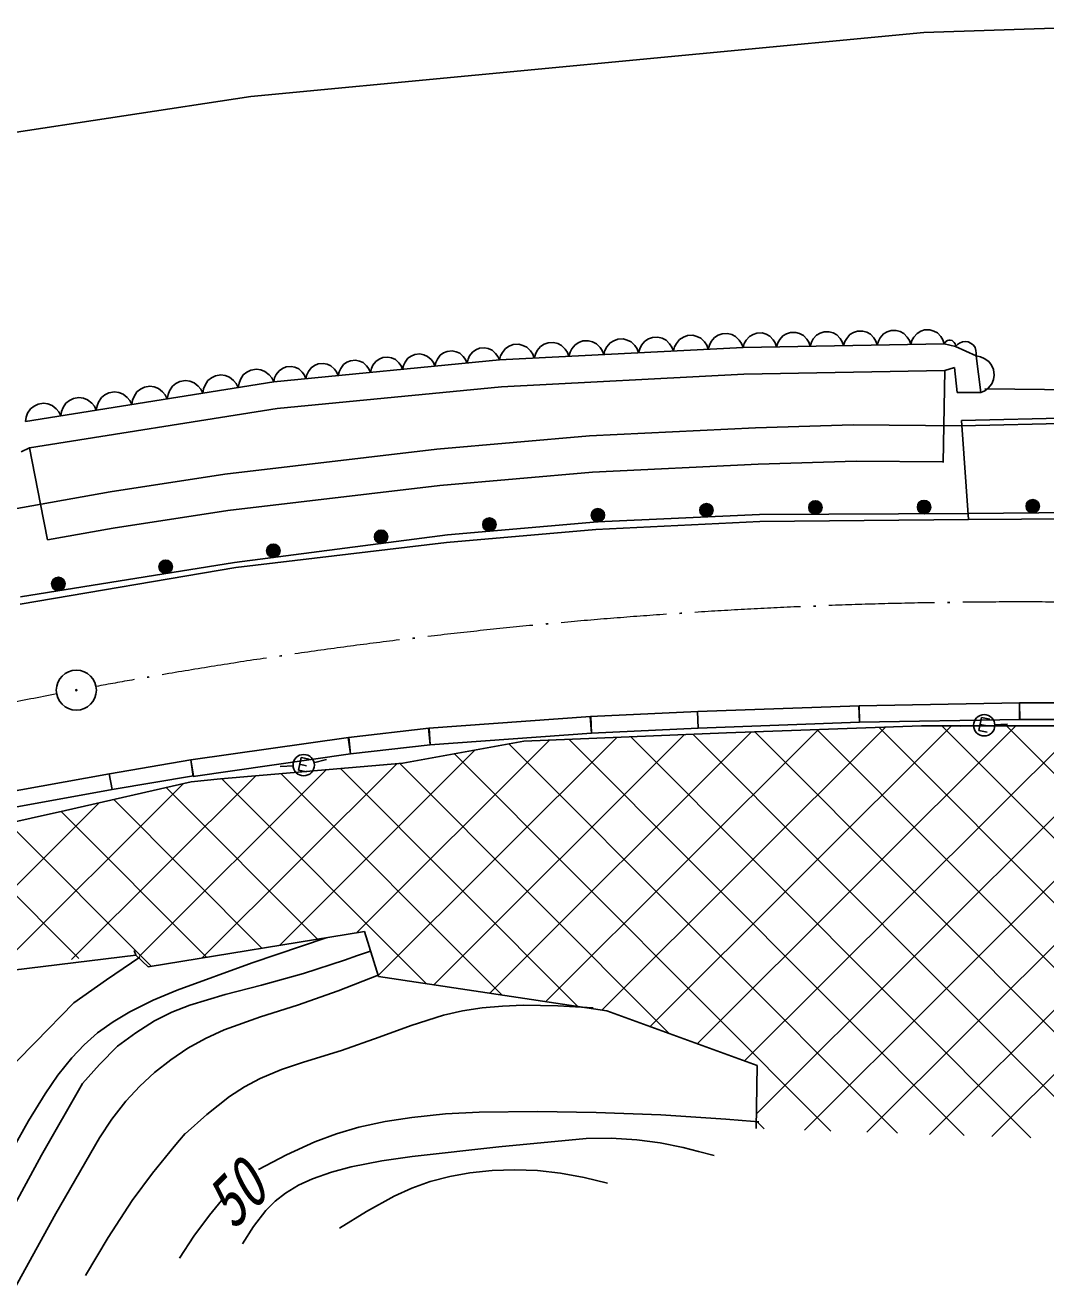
# Model space of a CAD drawing. Units: millimetres, scale not verified. Extents: x 40000 to 680000, y 20000 to 380000.
# Drawn here: x 361592 to 399631, y 270765 to 317894 of the extents above; entities that cross this region are included whole.
import ezdxf
from ezdxf.enums import TextEntityAlignment as Align

# ---------------------------------------------------------------- set-up
doc = ezdxf.new("R2010")
doc.units = ezdxf.units.MM
doc.header["$LTSCALE"] = 1000
doc.linetypes.add('CHAIN', pattern=[18.5, 12, -1.5, 3.5, -1.5])
for name, color, linetype, lineweight in [('M-BGD', 7, 'Continuous', 25), ('M-BMK', 2, 'CHAIN', 13), ('M-BMK-SRVR', 3, 'Continuous', 25)]:
    doc.layers.add(name, color=color, linetype=linetype, lineweight=lineweight)
doc.styles.add('ＭＳ ゴシック', font='')
doc.styles.get('ＭＳ ゴシック').set_extended_font_data('MS Gothic')

msp = doc.modelspace()

# ---------------------------------------------------------------- linework, layer by layer
at = {"layer": 'M-BGD'}
for p, q in [((402963, 317894), (395092, 317627)), ((370004, 315242), (395092, 317627)), ((352873, 312637), (370004, 315242)), ((387570, 306394), (387420, 306338)), ((387771, 306404), (387570, 306394)), ((387926, 306364), (387771, 306404)), ((388073, 306293), (387926, 306364)), ((388720, 306373), (388584, 306295)), ((388866, 306422), (388720, 306373)), ((389060, 306426), (388866, 306422)), ((389208, 306382), (389060, 306426)), ((389347, 306309), (389208, 306382)), ((389970, 306396), (389834, 306318)), ((390116, 306446), (389970, 306396)), ((390310, 306449), (390116, 306446)), ((390458, 306405), (390310, 306449)), ((390597, 306333), (390458, 306405)), ((391084, 306342), (390965, 306202)), ((391220, 306419), (391084, 306342)), ((391366, 306469), (391220, 306419)), ((391560, 306472), (391366, 306469)), ((391708, 306428), (391560, 306472)), ((391847, 306356), (391708, 306428)), ((391971, 306221), (391847, 306356)), ((392334, 306365), (392215, 306225)), ((392471, 306442), (392334, 306365)), ((392617, 306492), (392471, 306442)), ((392810, 306496), (392617, 306492)), ((392958, 306451), (392810, 306496)), ((393097, 306379), (392958, 306451)), ((393222, 306244), (393097, 306379)), ((393585, 306388), (393465, 306248)), ((393721, 306466), (393585, 306388)), ((393867, 306515), (393721, 306466)), ((394061, 306519), (393867, 306515)), ((394208, 306475), (394061, 306519)), ((394347, 306402), (394208, 306475)), ((394472, 306267), (394347, 306402)), ((394835, 306411), (394715, 306271)), ((394971, 306489), (394835, 306411)), ((395117, 306538), (394971, 306489)), ((395311, 306542), (395117, 306538)), ((395458, 306498), (395311, 306542)), ((395597, 306425), (395458, 306498)), ((395722, 306290), (395597, 306425)), ((378708, 305876), (378521, 305858)), ((378853, 305844), (378708, 305876)), ((379264, 305420), (388348, 305888)), ((388348, 305888), (379264, 305420)), ((379634, 305937), (379496, 305852)), ((379784, 305993), (379634, 305937)), ((379986, 306004), (379784, 305993)), ((380141, 305963), (379986, 306004)), ((380287, 305892), (380141, 305963)), ((380421, 305756), (380287, 305892)), ((380793, 305918), (380674, 305769)), ((380932, 306004), (380793, 305918)), ((381082, 306060), (380932, 306004)), ((381283, 306071), (381082, 306060)), ((381438, 306030), (381283, 306071)), ((381585, 305959), (381438, 306030)), ((381719, 305823), (381585, 305959)), ((382091, 305985), (381972, 305836)), ((382230, 306070), (382091, 305985)), ((382380, 306127), (382230, 306070)), ((382581, 306137), (382380, 306127)), ((382736, 306096), (382581, 306137)), ((382883, 306026), (382736, 306096)), ((383016, 305890), (382883, 306026)), ((383101, 305767), (383016, 305890)), ((383269, 305903), (383201, 305772)), ((383389, 306052), (383269, 305903)), ((383527, 306137), (383389, 306052)), ((383677, 306194), (383527, 306137)), ((383878, 306204), (383677, 306194)), ((384033, 306163), (383878, 306204)), ((384180, 306093), (384033, 306163)), ((384314, 305957), (384180, 306093)), ((384398, 305834), (384314, 305957)), ((384567, 305970), (384499, 305839)), ((384686, 306119), (384567, 305970)), ((384825, 306204), (384686, 306119)), ((384975, 306260), (384825, 306204)), ((385176, 306271), (384975, 306260)), ((385331, 306230), (385176, 306271)), ((385478, 306160), (385331, 306230)), ((385612, 306023), (385478, 306160)), ((385696, 305901), (385612, 306023)), ((385752, 305754), (385696, 305901)), ((385797, 305906), (385752, 305754)), ((385865, 306036), (385797, 305906)), ((385984, 306186), (385865, 306036)), ((386123, 306271), (385984, 306186)), ((386273, 306327), (386123, 306271)), ((386474, 306338), (386273, 306327)), ((386629, 306297), (386474, 306338)), ((386775, 306226), (386629, 306297)), ((386909, 306090), (386775, 306226)), ((386994, 305968), (386909, 306090)), ((387050, 305821), (386994, 305968)), ((387094, 305973), (387050, 305821)), ((387162, 306103), (387094, 305973)), ((387282, 306252), (387162, 306103)), ((387420, 306338), (387282, 306252)), ((388207, 306157), (388073, 306293)), ((388291, 306034), (388207, 306157)), ((388348, 305888), (388291, 306034)), ((388395, 306032), (388348, 305888)), ((388348, 305888), (395849, 306027)), ((395849, 306027), (388348, 305888)), ((388465, 306156), (388395, 306032)), ((388584, 306295), (388465, 306156)), ((389471, 306174), (389347, 306309)), ((389548, 306054), (389471, 306174)), ((389598, 305911), (389548, 306054)), ((389645, 306055), (389598, 305911)), ((389715, 306179), (389645, 306055)), ((389834, 306318), (389715, 306179)), ((390721, 306197), (390597, 306333)), ((390798, 306077), (390721, 306197)), ((390848, 305934), (390798, 306077)), ((390895, 306079), (390848, 305934)), ((390965, 306202), (390895, 306079)), ((392049, 306100), (391971, 306221)), ((392098, 305957), (392049, 306100)), ((392145, 306102), (392098, 305957)), ((392215, 306225), (392145, 306102)), ((393299, 306123), (393222, 306244)), ((393348, 305980), (393299, 306123)), ((393396, 306125), (393348, 305980)), ((393465, 306248), (393396, 306125)), ((394549, 306146), (394472, 306267)), ((394598, 306004), (394549, 306146)), ((394646, 306148), (394598, 306004)), ((394715, 306271), (394646, 306148)), ((395799, 306170), (395722, 306290)), ((395849, 306027), (395799, 306170)), ((395878, 306071), (395849, 306027)), ((396272, 305918), (395849, 306027)), ((396272, 305918), (395849, 306027)), ((395913, 306106), (395878, 306071)), ((395966, 306142), (395913, 306106)), ((396019, 306155), (395966, 306142)), ((396073, 306158), (396019, 306155)), ((396139, 306141), (396073, 306158)), ((396184, 306113), (396139, 306141)), ((396224, 306076), (396184, 306113)), ((396253, 306018), (396224, 306076)), ((396268, 305971), (396253, 306018)), ((396272, 305918), (396268, 305971)), ((396342, 305992), (396272, 305918)), ((397033, 305573), (396272, 305918)), ((397033, 305573), (396272, 305918)), ((396419, 306046), (396342, 305992)), ((396531, 306096), (396419, 306046)), ((396636, 306104), (396531, 306096)), ((396738, 306092), (396636, 306104)), ((396856, 306039), (396738, 306092)), ((396933, 305970), (396856, 306039)), ((396996, 305886), (396933, 305970)), ((397032, 305769), (396996, 305886)), ((370853, 304605), (379264, 305420)), ((379264, 305420), (370853, 304605)), ((373901, 305410), (373715, 305392)), ((374047, 305379), (373901, 305410)), ((374780, 305450), (374655, 305365)), ((374917, 305509), (374780, 305450)), ((375103, 305527), (374917, 305509)), ((375248, 305495), (375103, 305527)), ((375388, 305436), (375248, 305495)), ((375518, 305315), (375388, 305436)), ((375856, 305481), (375752, 305338)), ((375981, 305566), (375856, 305481)), ((376118, 305625), (375981, 305566)), ((376304, 305643), (376118, 305625)), ((376450, 305612), (376304, 305643)), ((376589, 305552), (376450, 305612)), ((376719, 305431), (376589, 305552)), ((376803, 305321), (376719, 305431)), ((376953, 305454), (376896, 305330)), ((377058, 305598), (376953, 305454)), ((377183, 305683), (377058, 305598)), ((377320, 305741), (377183, 305683)), ((377506, 305759), (377320, 305741)), ((377652, 305728), (377506, 305759)), ((377791, 305669), (377652, 305728)), ((377921, 305548), (377791, 305669)), ((378004, 305438), (377921, 305548)), ((378063, 305304), (378004, 305438)), ((378097, 305447), (378063, 305304)), ((378155, 305571), (378097, 305447)), ((378259, 305714), (378155, 305571)), ((378385, 305799), (378259, 305714)), ((378521, 305858), (378385, 305799)), ((378992, 305785), (378853, 305844)), ((379122, 305664), (378992, 305785)), ((379206, 305554), (379122, 305664)), ((379264, 305420), (379206, 305554)), ((379308, 305572), (379264, 305420)), ((379377, 305702), (379308, 305572)), ((379496, 305852), (379377, 305702)), ((380506, 305634), (380421, 305756)), ((380562, 305487), (380506, 305634)), ((380606, 305639), (380562, 305487)), ((380674, 305769), (380606, 305639)), ((381803, 305700), (381719, 305823)), ((381860, 305554), (381803, 305700)), ((381904, 305706), (381860, 305554)), ((381972, 305836), (381904, 305706)), ((383157, 305621), (383101, 305767)), ((383201, 305772), (383157, 305621)), ((384455, 305687), (384398, 305834)), ((384499, 305839), (384455, 305687)), ((397044, 305674), (397032, 305769)), ((397033, 305573), (397044, 305674)), ((397214, 304202), (397033, 305573)), ((397198, 305539), (397033, 305573)), ((397214, 304202), (397033, 305573)), ((397342, 305478), (397198, 305539)), ((397511, 305364), (397342, 305478)), ((369853, 304965), (369720, 304862)), ((370001, 305039), (369853, 304965)), ((370206, 305072), (370001, 305039)), ((370369, 305047), (370206, 305072)), ((370527, 304991), (370369, 305047)), ((370679, 304866), (370527, 304991)), ((371050, 305016), (370945, 304872)), ((371175, 305101), (371050, 305016)), ((371312, 305159), (371175, 305101)), ((371498, 305177), (371312, 305159)), ((371644, 305146), (371498, 305177)), ((371783, 305087), (371644, 305146)), ((371913, 304966), (371783, 305087)), ((371996, 304856), (371913, 304966)), ((372147, 304989), (372089, 304865)), ((372251, 305132), (372147, 304989)), ((372377, 305217), (372251, 305132)), ((372513, 305276), (372377, 305217)), ((372700, 305294), (372513, 305276)), ((372845, 305262), (372700, 305294)), ((372984, 305203), (372845, 305262)), ((373114, 305082), (372984, 305203)), ((373198, 304972), (373114, 305082)), ((373256, 304838), (373198, 304972)), ((373291, 304981), (373256, 304838)), ((373349, 305105), (373291, 304981)), ((373453, 305248), (373349, 305105)), ((373578, 305333), (373453, 305248)), ((373715, 305392), (373578, 305333)), ((374186, 305319), (374047, 305379)), ((374316, 305199), (374186, 305319)), ((374399, 305088), (374316, 305199)), ((374458, 304955), (374399, 305088)), ((374493, 305097), (374458, 304955)), ((374550, 305221), (374493, 305097)), ((374655, 305365), (374550, 305221)), ((375601, 305205), (375518, 305315)), ((375659, 305071), (375601, 305205)), ((375694, 305214), (375659, 305071)), ((375752, 305338), (375694, 305214)), ((376861, 305187), (376803, 305321)), ((376896, 305330), (376861, 305187)), ((388383, 304888), (395867, 305027)), ((395867, 305027), (395835, 302974)), ((395867, 305027), (396226, 305140)), ((396226, 305140), (396329, 304203)), ((397613, 305224), (397511, 305364)), ((397686, 305070), (397613, 305224)), ((397714, 304857), (397686, 305070)), ((361595, 303129), (370853, 304605)), ((367208, 304543), (367075, 304440)), ((367356, 304617), (367208, 304543)), ((367561, 304650), (367356, 304617)), ((367724, 304625), (367561, 304650)), ((367882, 304569), (367724, 304625)), ((368034, 304444), (367882, 304569)), ((368292, 304485), (368237, 304344)), ((368398, 304651), (368292, 304485)), ((368531, 304754), (368398, 304651)), ((368678, 304828), (368531, 304754)), ((368883, 304861), (368678, 304828)), ((369046, 304836), (368883, 304861)), ((369205, 304780), (369046, 304836)), ((369357, 304655), (369205, 304780)), ((369457, 304539), (369357, 304655)), ((369531, 304395), (369457, 304539)), ((369559, 304555), (369531, 304395)), ((369615, 304696), (369559, 304555)), ((369720, 304862), (369615, 304696)), ((370779, 304750), (370679, 304866)), ((370853, 304605), (370779, 304750)), ((370888, 304748), (370853, 304605)), ((370945, 304872), (370888, 304748)), ((372055, 304722), (371996, 304856)), ((372089, 304865), (372055, 304722)), ((379338, 304423), (388383, 304888)), ((397488, 304374), (397621, 304528)), ((397621, 304528), (397683, 304689)), ((397683, 304689), (397714, 304857)), ((363388, 303985), (363241, 303910)), ((363593, 304017), (363388, 303985)), ((363756, 303992), (363593, 304017)), ((363914, 303936), (363756, 303992)), ((364430, 304019), (364325, 303852)), ((364563, 304121), (364430, 304019)), ((364711, 304195), (364563, 304121)), ((364916, 304228), (364711, 304195)), ((365079, 304203), (364916, 304228)), ((365237, 304147), (365079, 304203)), ((365389, 304022), (365237, 304147)), ((365489, 303906), (365389, 304022)), ((365647, 304063), (365592, 303922)), ((365753, 304229), (365647, 304063)), ((365886, 304332), (365753, 304229)), ((366033, 304406), (365886, 304332)), ((366238, 304439), (366033, 304406)), ((366401, 304414), (366238, 304439)), ((366560, 304358), (366401, 304414)), ((366712, 304233), (366560, 304358)), ((366812, 304117), (366712, 304233)), ((366885, 303973), (366812, 304117)), ((366914, 304133), (366885, 303973)), ((366970, 304274), (366914, 304133)), ((367075, 304440), (366970, 304274)), ((368134, 304328), (368034, 304444)), ((368208, 304184), (368134, 304328)), ((368237, 304344), (368208, 304184)), ((370980, 303613), (379338, 304423)), ((396329, 304203), (397214, 304202)), ((397214, 304202), (397365, 304274)), ((397365, 304274), (397488, 304374)), ((397367, 304346), (415138, 304127)), ((361785, 303597), (361679, 303431)), ((370980, 303613), (361753, 302141)), ((361918, 303699), (361785, 303597)), ((362066, 303774), (361918, 303699)), ((362271, 303806), (362066, 303774)), ((362434, 303781), (362271, 303806)), ((362592, 303725), (362434, 303781)), ((362744, 303600), (362592, 303725)), ((362844, 303484), (362744, 303600)), ((363002, 303642), (362947, 303500)), ((363108, 303808), (363002, 303642)), ((363241, 303910), (363108, 303808)), ((364067, 303811), (363914, 303936)), ((364167, 303695), (364067, 303811)), ((364240, 303551), (364167, 303695)), ((364269, 303711), (364240, 303551)), ((364325, 303852), (364269, 303711)), ((365563, 303762), (365489, 303906)), ((365592, 303922), (365563, 303762)), ((361624, 303290), (361595, 303129)), ((361679, 303431), (361624, 303290)), ((362918, 303340), (362844, 303484)), ((362947, 303500), (362918, 303340)), ((396486, 303169), (401104, 303271)), ((396486, 303169), (396748, 299473)), ((396490, 302969), (401108, 303071)), ((376934, 302096), (382624, 302595)), ((382624, 302595), (388808, 302892)), ((388808, 302892), (392456, 302998)), ((396490, 302969), (392456, 302998)), ((395835, 302974), (395814, 301603)), ((361443, 301996), (361753, 302141)), ((361753, 302141), (362160, 300041)), ((369034, 301161), (376934, 302096)), ((388916, 301538), (392565, 301643)), ((395814, 301621), (392565, 301643)), ((364760, 300503), (369034, 301161)), ((377043, 300742), (382732, 301241)), ((382732, 301241), (388916, 301538)), ((369142, 299807), (377043, 300742)), ((360788, 299797), (364760, 300503)), ((362160, 300041), (362418, 298713)), ((364869, 299149), (369142, 299807)), ((407228, 299801), (396729, 299696)), ((382917, 299384), (377330, 298899)), ((388976, 299396), (382861, 299102)), ((388960, 299664), (382917, 299384)), ((396729, 299696), (388960, 299664)), ((396748, 299473), (388976, 299396)), ((407176, 299549), (396748, 299473)), ((362418, 298713), (364869, 299149)), ((377330, 298899), (369397, 297869)), ((382861, 299102), (377293, 298614)), ((377293, 298614), (369445, 297685)), ((369397, 297869), (361413, 296593)), ((369445, 297685), (361401, 296320)), ((382660, 292131), (386658, 292311)), ((386681, 291692), (386653, 292311)), ((386658, 292311), (392675, 292533)), ((392692, 291913), (392669, 292533)), ((392675, 292533), (398651, 292644)), ((392692, 291913), (392680, 292533)), ((398650, 292024), (398651, 292644)), ((398662, 292024), (398651, 292644)), ((398651, 292644), (404672, 292635)), ((376630, 291696), (382660, 292131)), ((382696, 291512), (382652, 292131)), ((382696, 291512), (382669, 292132)), ((383088, 281187), (393659, 291734)), ((384880, 280574), (396115, 291782)), ((386644, 279932), (398520, 291780)), ((386681, 291692), (392692, 291913)), ((395005, 291782), (387737, 291519)), ((388407, 279290), (400912, 291765)), ((392692, 291913), (398662, 292024)), ((400566, 291779), (395005, 291782)), ((395764, 291782), (405157, 282366)), ((396963, 291791), (396463, 291775)), ((397237, 292088), (397139, 291610)), ((397185, 291834), (397443, 291780)), ((397543, 292025), (397237, 292088)), ((397712, 291819), (398211, 291841)), ((398166, 291781), (406492, 283436)), ((398650, 292024), (404668, 292015)), ((367761, 290513), (373639, 291352)), ((373719, 290737), (373631, 291351)), ((373639, 291352), (376630, 291696)), ((373719, 290737), (373648, 291353)), ((374750, 282474), (383653, 291356)), ((376688, 291079), (376617, 291695)), ((376688, 291079), (376644, 291697)), ((376688, 291079), (382696, 291512)), ((376816, 282133), (386160, 291456)), ((378906, 281818), (388664, 291553)), ((387737, 291519), (380177, 291216)), ((380997, 281502), (391162, 291643)), ((381853, 291284), (396591, 276511)), ((382696, 291512), (386681, 291692)), ((384162, 291376), (399077, 276426)), ((386471, 291469), (401158, 276746)), ((388784, 291557), (401932, 278378)), ((388844, 277324), (403226, 291672)), ((390639, 276714), (405539, 291579)), ((391101, 291641), (402705, 280010)), ((392967, 276634), (407852, 291485)), ((393419, 291725), (403479, 281641)), ((395294, 276555), (410264, 291489)), ((397139, 291610), (397444, 291547)), ((371065, 283600), (378364, 290882)), ((373719, 290737), (376688, 291079)), ((373940, 284067), (381145, 291255)), ((375667, 290385), (380177, 291216)), ((379621, 291114), (394105, 276595)), ((364729, 289998), (367761, 290513)), ((367861, 289922), (367761, 290513)), ((367848, 289899), (367761, 290513)), ((367848, 289899), (373719, 290737)), ((368190, 283133), (375439, 290366)), ((368865, 289812), (375667, 290385)), ((371873, 290603), (371774, 290125)), ((371820, 290348), (372079, 290295)), ((372178, 290540), (371873, 290603)), ((372336, 290408), (372821, 290531)), ((375555, 290375), (385592, 280315)), ((377592, 290740), (391619, 276680)), ((359688, 289086), (364729, 289998)), ((363317, 283074), (370182, 289923)), ((364829, 289407), (364722, 289997)), ((364829, 289407), (367861, 289922)), ((365839, 283189), (372811, 290144)), ((371599, 290295), (371099, 290266)), ((371124, 290002), (379357, 281750)), ((371774, 290125), (372080, 290062)), ((373339, 290189), (382184, 281323)), ((359808, 288499), (364829, 289407)), ((360503, 282669), (367474, 289623)), ((363089, 288621), (367777, 289692)), ((366844, 289479), (372479, 283830)), ((367777, 289692), (368865, 289812)), ((368909, 289816), (376530, 282177)), ((357690, 282264), (364351, 288909)), ((364888, 289032), (370413, 283494)), ((357802, 287450), (363089, 288621)), ((362932, 288586), (368346, 283159)), ((360965, 288150), (366280, 282823)), ((358998, 287715), (363589, 283113)), ((397622, 276476), (406666, 285499)), ((366168, 282805), (374238, 284116)), ((372804, 283883), (370046, 282946)), ((374238, 284116), (374759, 282444)), ((365718, 283233), (365650, 283410)), ((373976, 283218), (374466, 283385)), ((357012, 282166), (365718, 283233)), ((364619, 282314), (365866, 283158)), ((365718, 283233), (366168, 282805)), ((370046, 282946), (367256, 281934)), ((371958, 282557), (373486, 283052)), ((373486, 283052), (373976, 283218)), ((363401, 281458), (364619, 282314)), ((370400, 282117), (371958, 282557)), ((374744, 282491), (373260, 281908)), ((374759, 282444), (383272, 281159)), ((367256, 281934), (366356, 281555)), ((369048, 281771), (370400, 282117)), ((373260, 281908), (371742, 281376)), ((361967, 279997), (363402, 281458)), ((366356, 281555), (365492, 281125)), ((367058, 281107), (367732, 281372)), ((367732, 281372), (369048, 281771)), ((371742, 281376), (370365, 280942)), ((379378, 281335), (380149, 281374)), ((380148, 281374), (381450, 281347)), ((365492, 281125), (364871, 280753)), ((366411, 280788), (367058, 281107)), ((370365, 280942), (369002, 280448)), ((375974, 280616), (377176, 281000)), ((377176, 281000), (377888, 281165)), ((377888, 281165), (378623, 281272)), ((378623, 281272), (379378, 281335)), ((381450, 281347), (382760, 281269)), ((383272, 281159), (388875, 279120)), ((364871, 280753), (364290, 280336)), ((365707, 280341), (366411, 280788)), ((369002, 280448), (368312, 280133)), ((374780, 280172), (375974, 280616)), ((360536, 278538), (361967, 279997)), ((364290, 280336), (363791, 279898)), ((365030, 279839), (365707, 280341)), ((368312, 280133), (367647, 279762)), ((373378, 279682), (374780, 280172)), ((363791, 279898), (363326, 279409)), ((364360, 279160), (365030, 279839)), ((367647, 279762), (367012, 279338)), ((371966, 279252), (373378, 279682)), ((363326, 279409), (362806, 278761)), ((363723, 278449), (364360, 279160)), ((367012, 279338), (366411, 278865)), ((371141, 278974), (371966, 279252)), ((388875, 279120), (388834, 276775)), ((362806, 278761), (362328, 278067)), ((366411, 278865), (365858, 278353)), ((369764, 278332), (370346, 278642)), ((370346, 278642), (371141, 278974)), ((362328, 278067), (361716, 277057)), ((363723, 278449), (362200, 275775)), ((365858, 278353), (365343, 277794)), ((369210, 277968), (369764, 278332)), ((365343, 277794), (364824, 277126)), ((368361, 277299), (369210, 277968)), ((364824, 277126), (364354, 276421)), ((367549, 276581), (368361, 277299)), ((375002, 277033), (376003, 277190)), ((376003, 277190), (377256, 277317)), ((377256, 277317), (378512, 277384)), ((378512, 277384), (380690, 277410)), ((380690, 277410), (382867, 277376)), ((382867, 277376), (385282, 277278)), ((385282, 277278), (387701, 277120)), ((387701, 277120), (388317, 277073)), ((361716, 277057), (361132, 276013)), ((373196, 276579), (374022, 276818)), ((374022, 276818), (375002, 277033)), ((388317, 277073), (388933, 277026)), ((388839, 277060), (389133, 276765)), ((364354, 276421), (362730, 273605)), ((367143, 276100), (367343, 276337)), ((367343, 276337), (367549, 276582)), ((371324, 275790), (372390, 276283)), ((372390, 276283), (373196, 276579)), ((379245, 276096), (382494, 276406)), ((382494, 276406), (383434, 276408)), ((383434, 276408), (384383, 276350)), ((384383, 276350), (385254, 276235)), ((385254, 276235), (386122, 276060)), ((362200, 275775), (360733, 273077)), ((366334, 275111), (367143, 276100)), ((370282, 275241), (371324, 275790)), ((374881, 275566), (376020, 275727)), ((376020, 275727), (379245, 276096)), ((386122, 276060), (386693, 275921)), ((386693, 275921), (387273, 275772)), ((373002, 275147), (373741, 275343)), ((373741, 275343), (374881, 275566)), ((378995, 275211), (379837, 275238)), ((379837, 275238), (380687, 275206)), ((365575, 274086), (366334, 275111)), ((371775, 274656), (372296, 274898)), ((372296, 274898), (373002, 275147)), ((375997, 274549), (376680, 274794)), ((376680, 274794), (377415, 274988)), ((377415, 274988), (378165, 275124)), ((378165, 275124), (378995, 275211)), ((380687, 275206), (381541, 275112)), ((381541, 275112), (382425, 274950)), ((382425, 274950), (383301, 274742)), ((370903, 274063), (371290, 274364)), ((371290, 274364), (371775, 274656)), ((375337, 274249), (375997, 274549)), ((364677, 272706), (365575, 274086)), ((368682, 273814), (368910, 274090)), ((370564, 273722), (370903, 274063)), ((374306, 273677), (375337, 274249)), ((362730, 273605), (361161, 270765)), ((367880, 272764), (368463, 273545)), ((368463, 273545), (368682, 273814)), ((370103, 273124), (370564, 273722)), ((373308, 273055), (374306, 273677)), ((369684, 272480), (370103, 273124)), ((363834, 271298), (364677, 272706)), ((367345, 271944), (367880, 272764))]:
    msp.add_line(p, q, dxfattribs=at)
for centre, radius in [((399145, 299969), 249), ((382938, 299634), 249), ((382938, 299634), 220), ((382938, 299634), 191), ((382938, 299634), 161), ((382938, 299634), 132), ((386984, 299821), 249), ((386984, 299821), 220), ((386984, 299821), 191), ((386984, 299821), 161), ((386984, 299821), 132), ((386984, 299821), 97.5), ((386984, 299821), 67.5), ((386984, 299821), 38.7), ((386984, 299821), 7.5), ((391044, 299921), 249), ((391044, 299921), 220), ((391044, 299921), 191), ((391044, 299921), 161), ((391044, 299921), 132), ((391044, 299921), 97.5), ((391044, 299921), 67.5), ((391044, 299921), 38.7), ((391044, 299921), 7.5), ((395095, 299938), 249), ((395095, 299938), 220), ((395095, 299938), 191), ((395095, 299938), 161), ((395095, 299938), 132), ((395095, 299938), 97.5), ((395095, 299938), 67.5), ((395095, 299938), 38.7), ((395095, 299938), 7.5), ((399145, 299969), 220), ((399145, 299969), 191), ((399145, 299969), 161), ((399145, 299969), 132), ((399145, 299969), 97.5), ((399145, 299969), 67.5), ((399145, 299969), 38.7), ((399145, 299969), 7.5), ((378891, 299284), 249), ((378891, 299284), 220), ((378891, 299284), 191), ((378891, 299284), 161), ((378891, 299284), 132), ((378891, 299284), 97.5), ((378891, 299284), 67.5), ((378891, 299284), 38.7), ((378891, 299284), 7.5), ((382938, 299634), 97.5), ((382938, 299634), 67.5), ((382938, 299634), 38.7), ((382938, 299634), 7.5), ((374856, 298828), 249), ((374856, 298828), 220), ((374856, 298828), 191), ((374856, 298828), 161), ((374856, 298828), 132), ((374856, 298828), 97.5), ((374856, 298828), 67.5), ((374856, 298828), 38.7), ((374856, 298828), 7.5), ((370839, 298307), 249), ((370839, 298307), 220), ((370839, 298307), 191), ((370839, 298307), 161), ((370839, 298307), 132), ((370839, 298307), 97.5), ((370839, 298307), 67.5), ((370839, 298307), 38.7), ((366825, 297710), 249), ((366825, 297710), 220), ((366825, 297710), 191), ((366825, 297710), 161), ((370839, 298307), 7.5), ((366825, 297710), 132), ((366825, 297710), 97.5), ((366825, 297710), 67.5), ((366825, 297710), 38.7), ((366825, 297710), 7.5), ((362824, 297071), 249), ((362824, 297071), 220), ((362824, 297071), 191), ((362824, 297071), 161), ((362824, 297071), 132), ((362824, 297071), 97.5), ((362824, 297071), 67.5), ((362824, 297071), 38.7), ((362824, 297071), 7.5), ((397337, 291802), 398), ((371973, 290317), 398)]:
    msp.add_circle(centre, radius, dxfattribs=at)
for start, end in [(93.80975, 93.83444), (92.30194, 92.32666), (90.79416, 90.81888), (95.31754, 95.34225), (96.82532, 96.85004), (98.3331, 98.35782), (99.84088, 99.8656)]:
    msp.add_arc((398689, 106400), 190000, start, end, dxfattribs=at)
at = {"layer": 'M-BMK'}
for start, end in [(92.47498, 93.66144), (90.96719, 92.15366), (89.45941, 90.64587), (95.49054, 96.677), (93.98276, 95.16922), (96.99832, 98.18478), (98.5061, 99.69257), (100.01389, 100.44824), (100.90076, 102.08722)]:
    msp.add_arc((398689, 106400), 190000, start, end, dxfattribs=at)
at = {"layer": 'M-BMK-SRVR'}
for radius in [746, 22.5]:
    msp.add_circle((363495, 293112), radius, dxfattribs=at)

# ---------------------------------------------------------------- texts
at = {"layer": 'M-BGD', "style": 'ＭＳ ゴシック', "oblique": 15, "width": 0.8}
msp.add_text('50', height=1833, rotation=44.9, dxfattribs=at).set_placement((369737, 272562), align=Align.BOTTOM_LEFT)

doc.saveas('drawing.dxf')
